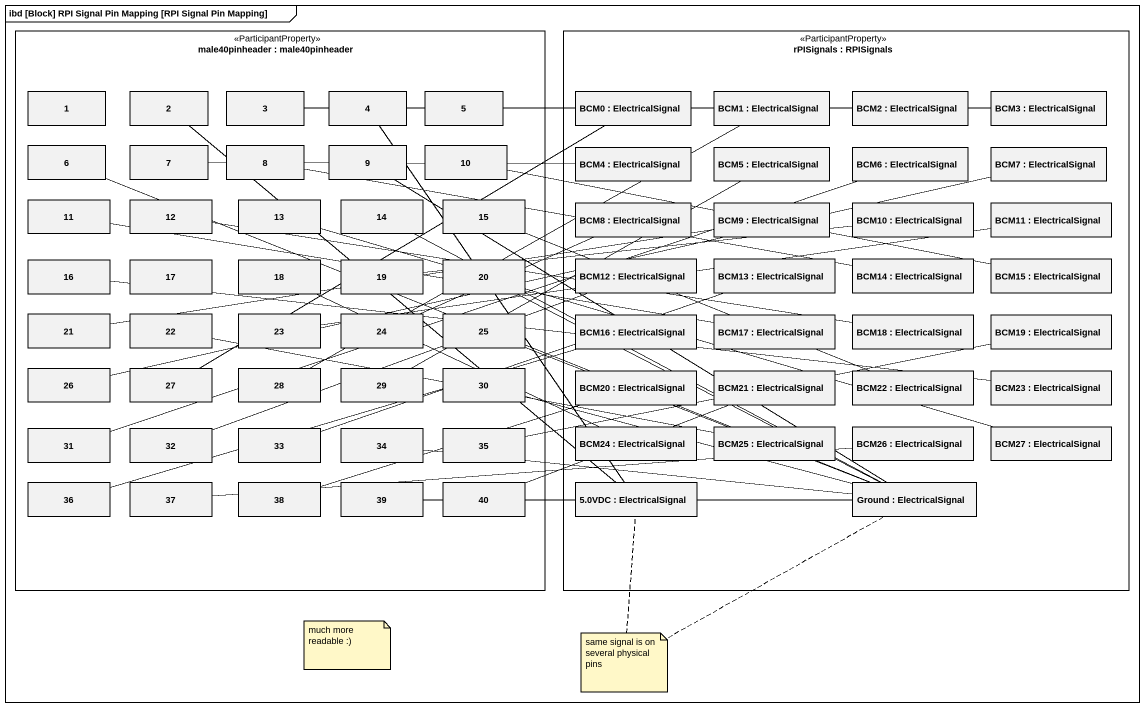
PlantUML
@startuml
mainframe ibd [Block] RPI Signal Pin Mapping [RPI Signal Pin Mapping]
rectangle "male40pinheader : male40pinheader" as male40pinheader <<ParticipantProperty>> {
  rectangle "1" as p1
  rectangle "2" as p2
  rectangle "3" as p3
  rectangle "4" as p4
  rectangle "5" as p5
  rectangle "6" as p6
  rectangle "7" as p7
  rectangle "8" as p8
  rectangle "9" as p9
  rectangle "10" as p10
  rectangle "11" as p11
  rectangle "12" as p12
  rectangle "13" as p13
  rectangle "14" as p14
  rectangle "15" as p15
  rectangle "16" as p16
  rectangle "17" as p17
  rectangle "18" as p18
  rectangle "19" as p19
  rectangle "20" as p20
  rectangle "21" as p21
  rectangle "22" as p22
  rectangle "23" as p23
  rectangle "24" as p24
  rectangle "25" as p25
  rectangle "26" as p26
  rectangle "27" as p27
  rectangle "28" as p28
  rectangle "29" as p29
  rectangle "30" as p30
  rectangle "31" as p31
  rectangle "32" as p32
  rectangle "33" as p33
  rectangle "34" as p34
  rectangle "35" as p35
  rectangle "36" as p36
  rectangle "37" as p37
  rectangle "38" as p38
  rectangle "39" as p39
  rectangle "40" as p40
}
rectangle "rPISignals : RPISignals" as rPISignals <<ParticipantProperty>> {
  rectangle "BCM0 : ElectricalSignal" as BCM0
  rectangle "BCM1 : ElectricalSignal" as BCM1
  rectangle "BCM2 : ElectricalSignal" as BCM2
  rectangle "BCM3 : ElectricalSignal" as BCM3
  rectangle "BCM4 : ElectricalSignal" as BCM4
  rectangle "BCM5 : ElectricalSignal" as BCM5
  rectangle "BCM6 : ElectricalSignal" as BCM6
  rectangle "BCM7 : ElectricalSignal" as BCM7
  rectangle "BCM8 : ElectricalSignal" as BCM8
  rectangle "BCM9 : ElectricalSignal" as BCM9
  rectangle "BCM10 : ElectricalSignal" as BCM10
  rectangle "BCM11 : ElectricalSignal" as BCM11
  rectangle "BCM12 : ElectricalSignal" as BCM12
  rectangle "BCM13 : ElectricalSignal" as BCM13
  rectangle "BCM14 : ElectricalSignal" as BCM14
  rectangle "BCM15 : ElectricalSignal" as BCM15
  rectangle "BCM16 : ElectricalSignal" as BCM16
  rectangle "BCM17 : ElectricalSignal" as BCM17
  rectangle "BCM18 : ElectricalSignal" as BCM18
  rectangle "BCM19 : ElectricalSignal" as BCM19
  rectangle "BCM20 : ElectricalSignal" as BCM20
  rectangle "BCM21 : ElectricalSignal" as BCM21
  rectangle "BCM22 : ElectricalSignal" as BCM22
  rectangle "BCM23 : ElectricalSignal" as BCM23
  rectangle "BCM24 : ElectricalSignal" as BCM24
  rectangle "BCM25 : ElectricalSignal" as BCM25
  rectangle "BCM26 : ElectricalSignal" as BCM26
  rectangle "BCM27 : ElectricalSignal" as BCM27
  rectangle "5.0VDC : ElectricalSignal" as p5_0VDC
  rectangle "Ground : ElectricalSignal" as Ground
}
p2 -- p5_0VDC
p4 -- p5_0VDC
BCM0 -left- p27
BCM1 -left- p28
BCM2 -left- p3
BCM3 -left- p5
p6 -right- Ground
p9 -- Ground
BCM4 -left- p7
BCM5 -left- p29
BCM6 -left- p31
BCM7 -left- p26
p14 -right- Ground
BCM8 -left- p24
BCM9 -left- p21
BCM10 -left- p19
BCM11 -left- p23
p20 -right- Ground
BCM12 -left- p32
BCM13 -left- p33
BCM14 -left- p8
BCM15 -left- p10
p25 -right- Ground
BCM16 -left- p36
BCM17 -left- p11
BCM18 -left- p12
BCM19 -left- p35
p30 -right- Ground
BCM20 -left- p38
BCM21 -left- p40
BCM22 -left- p15
BCM23 -left- p16
BCM24 -left- p18
BCM25 -left- p22
BCM26 -left- p37
BCM27 -left- p13
p34 -right- Ground
p39 -right- Ground
note as N1
  much more readable :)
end note
note as N2
  same signal is on several physical pins
end note
N2 .. p5_0VDC
N2 .. Ground
@enduml
